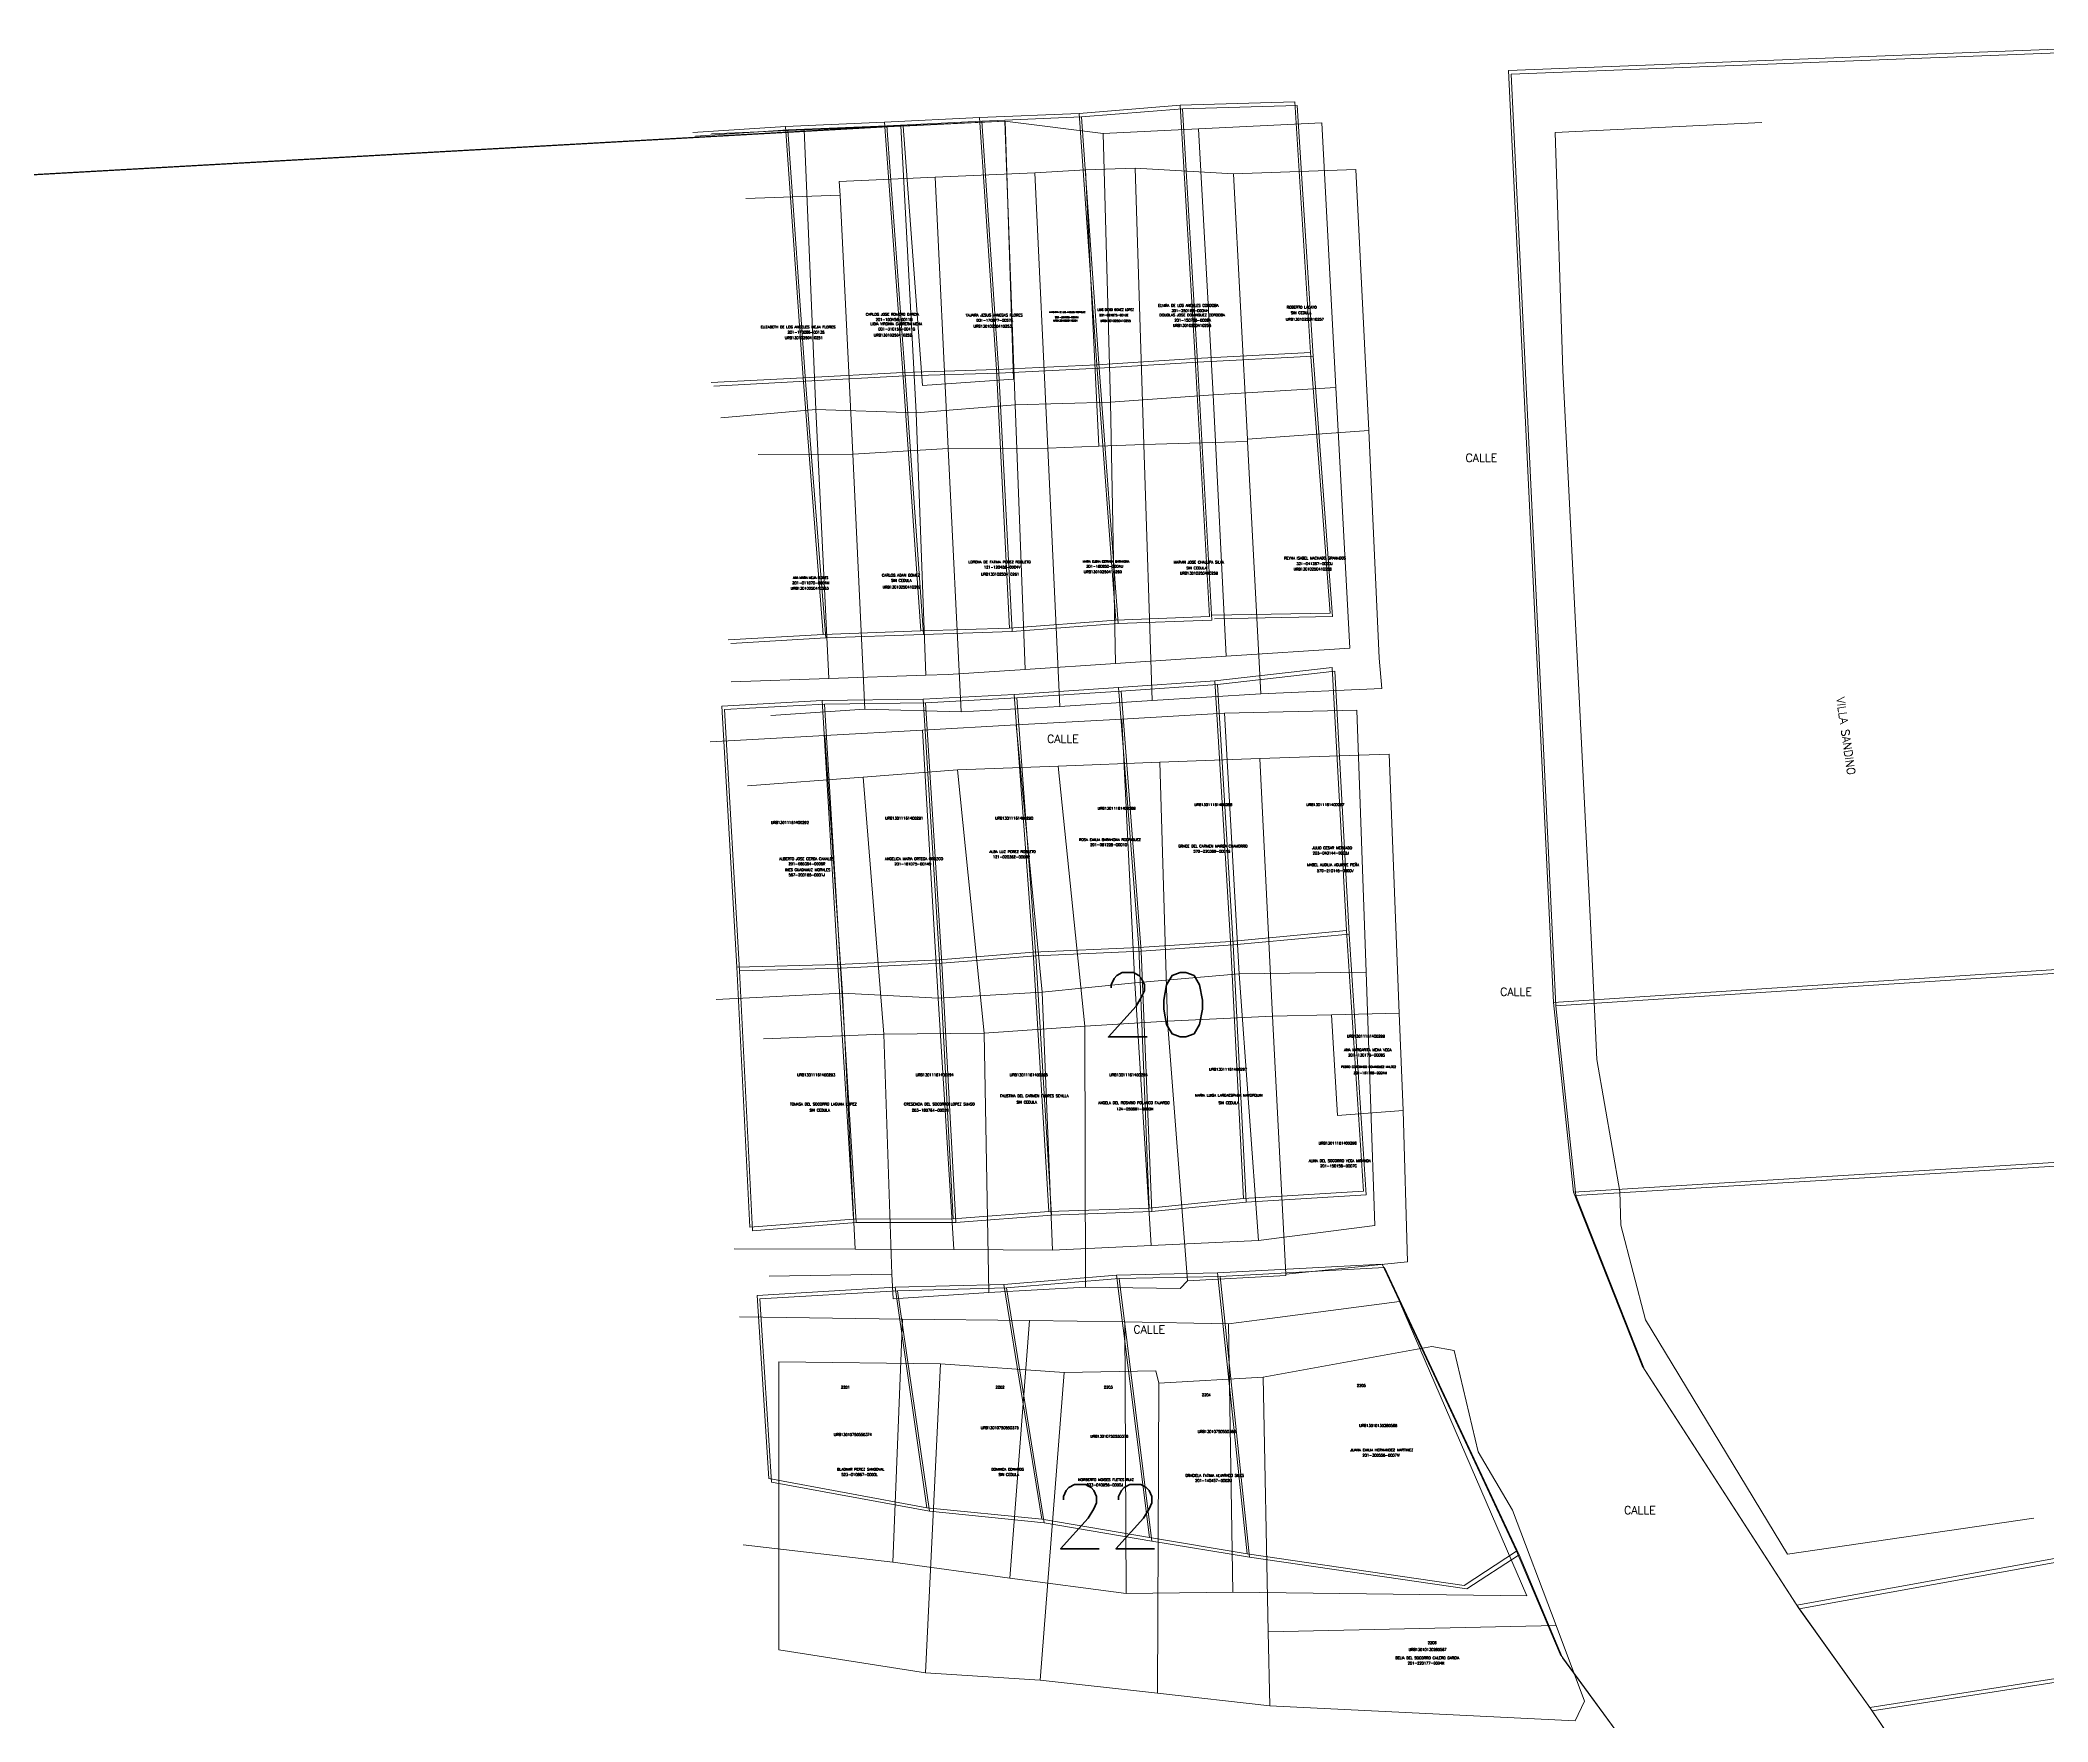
# Model space of a CAD drawing. Header units: millimetres. Extents: x 605783 to 618866, y 1302882 to 1321803.
# Drawn here: x 618182.9 to 618338.7, y 1320186.5 to 1320317 of the extents above; entities that cross this region are included whole.
import ezdxf

# ---------------------------------------------------------------- set-up
doc = ezdxf.new("R2010")
doc.units = ezdxf.units.MM
for name, color, linetype, lineweight in [('101', 3, 'Continuous', 0), ('1ER PROPIETARIO', 150, 'Continuous', 0), ('2DA CEDULA', 7, 'Continuous', 0), ('2DO PROPIETARIO', 7, 'Continuous', 0), ('486', 21, 'Continuous', 0), ('4861', 7, 'Continuous', 0), ('Nivel 2', 7, 'Continuous', 0), ('Nivel 30', 7, 'Continuous', 0), ('Nivel 6', 7, 'Continuous', 0), ('NumMZLote', 172, 'Continuous', 0)]:
    doc.layers.add(name, color=color, linetype=linetype, lineweight=lineweight)
for name, color, linetype in [('1RA CEDULA', 204, 'Continuous'), ('2', 7, 'Continuous'), ('6', 7, 'Continuous'), ('CALLE', 7, 'Continuous'), ('CVL_CUADCON_LIN', 8, 'Continuous'), ('GENERAL', 7, 'Continuous')]:
    doc.layers.add(name, color=color, linetype=linetype)
doc.styles.add('Style-Txt', font='txt_____.ttf')

msp = doc.modelspace()

# ---------------------------------------------------------------- linework, layer by layer
at = {"color": 1, "lineweight": 5}
msp.add_lwpolyline([(618257.769, 1320310.669), (618249.878, 1320310.28), (618251.369, 1320290.185), (618258.412, 1320290.679)], close=True, dxfattribs=at)
at = {"layer": '2', "color": 1, "lineweight": 5}
for p, q in [((618255.783, 1320310.961), (618248.409, 1320310.59)), ((618255.783, 1320310.961), (618263.513, 1320311.281)), ((618257.1, 1320291.414), (618255.783, 1320310.961)), ((618271.345, 1320311.908), (618263.513, 1320311.281)), ((618263.513, 1320311.281), (618264.882, 1320291.786)), ((618272.51, 1320292.259), (618271.345, 1320311.908)), ((618240.729, 1320310.27), (618233.559, 1320309.797)), ((618240.729, 1320310.27), (618248.409, 1320310.59)), ((618242.098, 1320290.774), (618240.729, 1320310.27)), ((618248.409, 1320310.59), (618249.828, 1320291.196)), ((618272.51, 1320292.259), (618264.882, 1320291.786)), ((618272.51, 1320292.259), (618281.461, 1320292.734)), ((618273.625, 1320272.253), (618272.51, 1320292.259)), ((618242.098, 1320290.774), (618234.978, 1320290.404)), ((618249.828, 1320291.196), (618242.098, 1320290.774)), ((618243.67, 1320270.871), (618242.098, 1320290.774)), ((618257.1, 1320291.414), (618249.828, 1320291.196)), ((618249.828, 1320291.196), (618251.248, 1320271.14)), ((618264.882, 1320291.786), (618257.1, 1320291.414)), ((618258.114, 1320271.357), (618257.1, 1320291.414)), ((618264.882, 1320291.786), (618266.352, 1320271.984)), ((618266.352, 1320271.984), (618258.114, 1320271.357)), ((618266.352, 1320271.984), (618273.625, 1320272.253)), ((618236.296, 1320270.449), (618243.67, 1320270.871)), ((618251.248, 1320271.14), (618243.67, 1320270.871)), ((618251.248, 1320271.14), (618258.114, 1320271.357)), ((618266.568, 1320266.741), (618274.044, 1320267.265)), ((618274.044, 1320267.265), (618275.261, 1320247.056)), ((618251.413, 1320265.846), (618243.581, 1320265.729)), ((618243.581, 1320265.729), (618244.799, 1320245.265)), ((618251.413, 1320265.846), (618258.482, 1320266.216)), ((618252.681, 1320245.637), (618251.413, 1320265.846)), ((618266.568, 1320266.741), (618258.482, 1320266.216)), ((618258.482, 1320266.216), (618259.953, 1320246.211)), ((618268.141, 1320246.584), (618266.568, 1320266.741)), ((618275.261, 1320247.056), (618268.141, 1320246.584)), ((618275.261, 1320247.056), (618284.262, 1320247.888)), ((618275.261, 1320247.056), (618276.274, 1320227.101)), ((618244.799, 1320245.265), (618236.966, 1320245.047)), ((618252.681, 1320245.637), (618244.799, 1320245.265)), ((618244.799, 1320245.265), (618246.015, 1320225.515)), ((618259.953, 1320246.211), (618252.681, 1320245.637)), ((618253.746, 1320225.53), (618252.681, 1320245.637)), ((618268.141, 1320246.584), (618259.953, 1320246.211)), ((618259.953, 1320246.211), (618261.171, 1320226.104)), ((618268.952, 1320226.374), (618268.141, 1320246.584)), ((618276.274, 1320227.101), (618268.952, 1320226.374)), ((618246.015, 1320225.515), (618253.746, 1320225.53)), ((618261.171, 1320226.104), (618253.746, 1320225.53)), ((618261.171, 1320226.104), (618268.952, 1320226.374)), ((618257.674, 1320220.447), (618249.232, 1320220.226)), ((618257.674, 1320220.447), (618266.421, 1320221.176)), ((618260.616, 1320202.226), (618257.674, 1320220.447)), ((618266.421, 1320221.176), (618274.253, 1320221.344)), ((618266.421, 1320221.176), (618268.961, 1320200.817)), ((618274.253, 1320221.344), (618276.543, 1320199.559)), ((618249.232, 1320220.226), (618251.713, 1320203.126)), ((618251.713, 1320203.126), (618260.616, 1320202.226)), ((618268.961, 1320200.817), (618260.616, 1320202.226)), ((618276.543, 1320199.559), (618268.961, 1320200.817)), ((618297.447, 1320199.753), (618300.822, 1320191.767)), ((618324.839, 1320187.639), (618365.158, 1320193.929)), ((618300.822, 1320191.767), (618312.558, 1320175.753))]:
    msp.add_line(p, q, dxfattribs=at)
for points in [[(618300.297, 1320242.319), (618296.82, 1320314.605), (618357.24, 1320316.963), (618358.886, 1320287.438), (618344.036, 1320286.696), (618346.015, 1320245.31)], [(618271.345, 1320311.908), (618280.245, 1320312.18), (618281.461, 1320292.734)], [(618281.461, 1320292.734), (618282.983, 1320272.526), (618273.828, 1320272.355)], [(618274.044, 1320267.265), (618283.146, 1320268.301), (618284.262, 1320247.888)], [(618236.966, 1320245.047), (618235.8, 1320265.306), (618243.581, 1320265.729)], [(618284.262, 1320247.888), (618285.581, 1320227.679), (618276.274, 1320227.101)], [(618301.857, 1320227.609), (618347.067, 1320230.396), (618346.015, 1320245.31), (618300.297, 1320242.319), (618301.857, 1320227.609)], [(618236.966, 1320245.047), (618237.98, 1320224.888), (618246.015, 1320225.515)], [(618319.175, 1320195.57), (618307.178, 1320214.128), (618301.857, 1320227.609)], [(618274.253, 1320221.344), (618287.018, 1320222.031), (618297.447, 1320199.753), (618293.384, 1320197.098), (618276.543, 1320199.559)], [(618251.713, 1320203.126), (618239.45, 1320205.393), (618238.552, 1320219.595), (618249.232, 1320220.226)], [(618324.839, 1320187.639), (618338.927, 1320166.691), (618343.417, 1320139.005), (618369.658, 1320140.685), (618366.573, 1320176.52)]]:
    msp.add_lwpolyline(points, dxfattribs=at)
at = {"layer": '2DO PROPIETARIO', "color": 1, "lineweight": 5, "flags": 128}
msp.add_lwpolyline([(618276.583, 1320285.835), (618276.573, 1320286.025)], dxfattribs=at)
at = {"layer": '486', "color": 1, "lineweight": 5}
for p, q in [((618276.573, 1320286.025), (618276.583, 1320285.835)), ((618269.77, 1320260.949), (618270.381, 1320240.88)), ((618278.522, 1320241.258), (618277.534, 1320261.249)), ((618248.353, 1320239.852), (618246.773, 1320259.807)), ((618256.143, 1320239.928), (618254.084, 1320260.373)), ((618263.963, 1320240.48), (618261.882, 1320260.657)), ((618270.381, 1320240.88), (618263.963, 1320240.48)), ((618278.522, 1320241.258), (618270.381, 1320240.88)), ((618270.381, 1320240.88), (618271.92, 1320220.738)), ((618283.091, 1320241.36), (618278.522, 1320241.258)), ((618278.522, 1320241.258), (618279.546, 1320221.254)), ((618288.33, 1320241.477), (618283.091, 1320241.36)), ((618283.091, 1320241.36), (618283.543, 1320233.543)), ((618248.353, 1320239.852), (618239.022, 1320239.486)), ((618248.353, 1320239.852), (618256.143, 1320239.928)), ((618248.992, 1320221.243), (618248.353, 1320239.852)), ((618256.143, 1320239.928), (618263.963, 1320240.48)), ((618256.512, 1320219.821), (618256.143, 1320239.928)), ((618263.963, 1320240.48), (618263.998, 1320220.23)), ((618283.543, 1320233.543), (618288.638, 1320233.934)), ((618251.606, 1320190.327), (618252.762, 1320214.293)), ((618260.498, 1320189.738), (618262.355, 1320213.606)), ((618269.588, 1320188.734), (618269.7, 1320212.787)), ((618277.793, 1320213.263), (618278.182, 1320193.5)), ((618278.182, 1320193.5), (618300.519, 1320193.988)), ((618278.182, 1320193.5), (618278.295, 1320187.771))]:
    msp.add_line(p, q, dxfattribs=at)
at = {"layer": '486', "color": 1, "lineweight": 5, "flags": 128}
for points in [[(618252.344, 1320306.335), (618253.368, 1320285.28)], [(618261.081, 1320285.327), (618260.089, 1320306.664)], [(618263.996, 1320306.912), (618265.048, 1320285.475)], [(618267.854, 1320307.023), (618268.536, 1320285.604)], [(618276.573, 1320286.025), (618275.487, 1320306.599)], [(618244.991, 1320304.941), (618245.95, 1320284.849)], [(618268.536, 1320285.604), (618276.583, 1320285.835)], [(618276.573, 1320286.025), (618285.989, 1320286.696)], [(618277.618, 1320266.252), (618276.583, 1320285.835)], [(618238.627, 1320284.832), (618245.95, 1320284.849)], [(618245.95, 1320284.849), (618253.368, 1320285.28)], [(618245.95, 1320284.849), (618246.894, 1320265.081)], [(618253.368, 1320285.28), (618261.081, 1320285.327)], [(618253.368, 1320285.28), (618254.363, 1320264.854)], [(618261.081, 1320285.327), (618265.048, 1320285.475)], [(618262.013, 1320265.286), (618261.081, 1320285.327)], [(618265.048, 1320285.475), (618268.536, 1320285.604)], [(618268.536, 1320285.604), (618269.169, 1320265.75)]]:
    msp.add_lwpolyline(points, dxfattribs=at)
at = {"layer": '4861', "color": 1, "lineweight": 5}
for p, q in [((618244.889, 1320306.005), (618252.344, 1320306.335)), ((618244.991, 1320304.941), (618244.889, 1320306.005)), ((618252.344, 1320306.335), (618260.089, 1320306.664)), ((618260.089, 1320306.664), (618263.996, 1320306.912)), ((618263.996, 1320306.912), (618267.854, 1320307.023)), ((618267.854, 1320307.023), (618275.487, 1320306.599)), ((618275.487, 1320306.599), (618284.983, 1320306.935)), ((618284.983, 1320306.935), (618285.989, 1320286.696)), ((618237.67, 1320304.669), (618244.991, 1320304.941)), ((618285.989, 1320286.696), (618286.796, 1320269.026)), ((618269.169, 1320265.75), (618262.013, 1320265.286)), ((618277.618, 1320266.252), (618269.169, 1320265.75)), ((618286.996, 1320266.667), (618277.618, 1320266.252)), ((618246.894, 1320265.081), (618239.605, 1320264.577)), ((618254.363, 1320264.854), (618246.894, 1320265.081)), ((618262.013, 1320265.286), (618254.363, 1320264.854)), ((618288.33, 1320241.477), (618288.638, 1320233.934)), ((618288.638, 1320233.934), (618288.987, 1320222.191)), ((618288.987, 1320222.191), (618279.546, 1320221.254)), ((618248.992, 1320221.243), (618239.463, 1320221.095)), ((618249.093, 1320219.339), (618248.992, 1320221.243)), ((618271.92, 1320220.738), (618271.346, 1320220.139)), ((618279.535, 1320221.148), (618271.92, 1320220.738)), ((618279.546, 1320221.254), (618279.535, 1320221.148)), ((618256.512, 1320219.821), (618249.093, 1320219.339)), ((618263.998, 1320220.23), (618256.512, 1320219.821)), ((618271.346, 1320220.139), (618263.998, 1320220.23)), ((618290.871, 1320215.625), (618277.793, 1320213.263)), ((618292.608, 1320215.319), (618290.871, 1320215.625)), ((618240.227, 1320214.449), (618240.208, 1320192.099)), ((618252.762, 1320214.293), (618240.227, 1320214.449)), ((618262.355, 1320213.606), (618252.762, 1320214.293)), ((618294.46, 1320207.461), (618292.608, 1320215.319)), ((618269.476, 1320213.754), (618262.355, 1320213.606)), ((618269.7, 1320212.787), (618269.476, 1320213.754)), ((618277.793, 1320213.263), (618269.7, 1320212.787)), ((618297.122, 1320202.949), (618294.46, 1320207.461)), ((618300.519, 1320193.988), (618297.122, 1320202.949)), ((618302.722, 1320188.127), (618300.519, 1320193.988)), ((618240.208, 1320192.099), (618251.606, 1320190.327)), ((618251.606, 1320190.327), (618260.498, 1320189.738)), ((618260.498, 1320189.738), (618269.588, 1320188.734)), ((618269.588, 1320188.734), (618278.295, 1320187.771)), ((618278.295, 1320187.771), (618301.981, 1320186.585)), ((618301.981, 1320186.585), (618302.722, 1320188.127))]:
    msp.add_line(p, q, dxfattribs=at)
at = {"layer": '4861', "color": 1, "lineweight": 5, "flags": 128}
for points in [[(618286.796, 1320269.026), (618286.996, 1320266.667)], [(618261.882, 1320260.657), (618269.77, 1320260.949)], [(618269.77, 1320260.949), (618277.534, 1320261.249)], [(618277.534, 1320261.249), (618287.553, 1320261.568), (618288.33, 1320241.477)], [(618237.778, 1320259.111), (618246.773, 1320259.807)], [(618246.773, 1320259.807), (618254.084, 1320260.373)], [(618254.084, 1320260.373), (618261.882, 1320260.657)]]:
    msp.add_lwpolyline(points, dxfattribs=at)
at = {"layer": '6', "color": 1, "lineweight": 5}
msp.add_lwpolyline([(618324.839, 1320187.639), (618319.175, 1320195.57), (618420.653, 1320213.943)], dxfattribs=at)
at = {"layer": 'CALLE', "color": 1, "lineweight": 5}
for p, q in [((618300.446, 1320309.789), (618316.467, 1320310.569)), ((618301.04, 1320291.337), (618300.446, 1320309.789)), ((618303.181, 1320248.46), (618303.677, 1320237.905)), ((618303.677, 1320237.905), (618305.452, 1320227.65)), ((618305.452, 1320227.65), (618305.53, 1320225.046)), ((618305.53, 1320225.046), (618307.447, 1320217.702)), ((618307.447, 1320217.702), (618318.454, 1320199.532)), ((618318.454, 1320199.532), (618337.565, 1320202.309))]:
    msp.add_line(p, q, dxfattribs=at)
at = {"layer": 'CALLE', "color": 1, "lineweight": 5, "flags": 128}
for points in [[(618301.04, 1320291.337), (618300.446, 1320309.789), (618316.467, 1320310.569)], [(618303.181, 1320248.46), (618301.04, 1320291.337)]]:
    msp.add_lwpolyline(points, dxfattribs=at)
at = {"layer": 'CVL_CUADCON_LIN', "color": 1, "lineweight": 5, "ltscale": 0.5, "const_width": 0.1, "flags": 128}
msp.add_lwpolyline([(618249.876, 1320310.329), (618124.286, 1320303.247)], dxfattribs=at)
at = {"layer": 'Nivel 2', "color": 1, "lineweight": 5}
for p, q in [((618255.977, 1320310.687), (618248.603, 1320310.316)), ((618255.977, 1320310.687), (618263.707, 1320311.007)), ((618257.294, 1320291.14), (618255.977, 1320310.687)), ((618271.539, 1320311.634), (618263.707, 1320311.007)), ((618263.707, 1320311.007), (618265.076, 1320291.512)), ((618272.704, 1320291.985), (618271.539, 1320311.634)), ((618240.923, 1320309.996), (618233.753, 1320309.523)), ((618240.923, 1320309.996), (618248.603, 1320310.316)), ((618242.292, 1320290.5), (618240.923, 1320309.996)), ((618248.603, 1320310.316), (618250.022, 1320290.922)), ((618272.704, 1320291.985), (618265.076, 1320291.512)), ((618272.704, 1320291.985), (618281.655, 1320292.46)), ((618273.819, 1320271.979), (618272.704, 1320291.985)), ((618242.292, 1320290.5), (618235.172, 1320290.13)), ((618250.022, 1320290.922), (618242.292, 1320290.5)), ((618243.864, 1320270.597), (618242.292, 1320290.5)), ((618257.294, 1320291.14), (618250.022, 1320290.922)), ((618250.022, 1320290.922), (618251.442, 1320270.866)), ((618265.076, 1320291.512), (618257.294, 1320291.14)), ((618258.308, 1320271.083), (618257.294, 1320291.14)), ((618265.076, 1320291.512), (618266.546, 1320271.71)), ((618266.546, 1320271.71), (618258.308, 1320271.083)), ((618266.546, 1320271.71), (618273.819, 1320271.979)), ((618236.49, 1320270.175), (618243.864, 1320270.597)), ((618251.442, 1320270.866), (618243.864, 1320270.597)), ((618251.442, 1320270.866), (618258.308, 1320271.083)), ((618251.607, 1320265.572), (618243.775, 1320265.455)), ((618243.775, 1320265.455), (618244.993, 1320244.991)), ((618251.607, 1320265.572), (618258.676, 1320265.942)), ((618252.875, 1320245.363), (618251.607, 1320265.572)), ((618266.762, 1320266.467), (618258.676, 1320265.942)), ((618258.676, 1320265.942), (618260.147, 1320245.937)), ((618266.762, 1320266.467), (618274.238, 1320266.991)), ((618268.335, 1320246.31), (618266.762, 1320266.467)), ((618274.238, 1320266.991), (618275.455, 1320246.782)), ((618275.455, 1320246.782), (618268.335, 1320246.31)), ((618275.455, 1320246.782), (618284.456, 1320247.614)), ((618275.455, 1320246.782), (618276.468, 1320226.827)), ((618252.875, 1320245.363), (618244.993, 1320244.991)), ((618260.147, 1320245.937), (618252.875, 1320245.363)), ((618253.94, 1320225.256), (618252.875, 1320245.363)), ((618268.335, 1320246.31), (618260.147, 1320245.937)), ((618260.147, 1320245.937), (618261.365, 1320225.83)), ((618269.146, 1320226.1), (618268.335, 1320246.31)), ((618244.993, 1320244.991), (618237.16, 1320244.773)), ((618244.993, 1320244.991), (618246.209, 1320225.241)), ((618276.468, 1320226.827), (618269.146, 1320226.1)), ((618246.209, 1320225.241), (618253.94, 1320225.256)), ((618261.365, 1320225.83), (618253.94, 1320225.256)), ((618261.365, 1320225.83), (618269.146, 1320226.1)), ((618257.868, 1320220.173), (618266.615, 1320220.902)), ((618266.615, 1320220.902), (618274.447, 1320221.07)), ((618266.615, 1320220.902), (618269.155, 1320200.543)), ((618274.447, 1320221.07), (618276.737, 1320199.285)), ((618257.868, 1320220.173), (618249.426, 1320219.952)), ((618249.426, 1320219.952), (618251.907, 1320202.852)), ((618260.81, 1320201.952), (618257.868, 1320220.173)), ((618251.907, 1320202.852), (618260.81, 1320201.952)), ((618269.155, 1320200.543), (618260.81, 1320201.952)), ((618276.737, 1320199.285), (618269.155, 1320200.543)), ((618297.641, 1320199.479), (618301.016, 1320191.493)), ((618301.016, 1320191.493), (618312.752, 1320175.479))]:
    msp.add_line(p, q, dxfattribs=at)
at = {"layer": 'Nivel 2', "color": 1, "lineweight": 5, "flags": 128}
for points in [[(618300.491, 1320242.045), (618297.014, 1320314.331), (618357.434, 1320316.689), (618359.08, 1320287.164), (618344.23, 1320286.422), (618346.209, 1320245.036)], [(618271.539, 1320311.634), (618280.439, 1320311.906), (618281.655, 1320292.46)], [(618281.655, 1320292.46), (618283.177, 1320272.252), (618274.022, 1320272.081)], [(618274.238, 1320266.991), (618283.34, 1320268.027), (618284.456, 1320247.614)], [(618237.16, 1320244.773), (618235.994, 1320265.032), (618243.775, 1320265.455)], [(618284.456, 1320247.614), (618285.775, 1320227.405), (618276.468, 1320226.827)], [(618237.16, 1320244.773), (618238.174, 1320224.614), (618246.209, 1320225.241)], [(618302.051, 1320227.335), (618347.261, 1320230.122), (618346.209, 1320245.036), (618300.491, 1320242.045), (618302.051, 1320227.335)], [(618319.369, 1320195.296), (618307.372, 1320213.854), (618302.051, 1320227.335)], [(618274.447, 1320221.07), (618287.212, 1320221.757), (618297.641, 1320199.479), (618293.578, 1320196.824), (618276.737, 1320199.285)], [(618251.907, 1320202.852), (618239.644, 1320205.119), (618238.746, 1320219.321), (618249.426, 1320219.952)], [(618325.033, 1320187.365), (618365.352, 1320193.655)], [(618325.033, 1320187.365), (618339.121, 1320166.417), (618343.611, 1320138.731), (618369.852, 1320140.411), (618366.767, 1320176.246)]]:
    msp.add_lwpolyline(points, dxfattribs=at)
at = {"layer": 'Nivel 30', "color": 1, "lineweight": 5}
for p, q in [((618249.672, 1320310.32), (618257.754, 1320310.668)), ((618257.754, 1320310.668), (618265.386, 1320309.722)), ((618258.54, 1320288.663), (618257.754, 1320310.668)), ((618235.006, 1320309.687), (618242.18, 1320309.996)), ((618242.18, 1320309.996), (618249.672, 1320310.32)), ((618243.096, 1320288.307), (618242.18, 1320309.996)), ((618250.878, 1320288.064), (618249.672, 1320310.32)), ((618265.386, 1320309.722), (618272.786, 1320310.08)), ((618265.95, 1320288.872), (618265.386, 1320309.722)), ((618272.786, 1320310.08), (618282.34, 1320310.543)), ((618273.902, 1320289.447), (618272.786, 1320310.08)), ((618282.34, 1320310.543), (618283.438, 1320290.026)), ((618258.54, 1320288.663), (618265.95, 1320288.872)), ((618265.95, 1320288.872), (618273.902, 1320289.447)), ((618266.326, 1320268.616), (618265.95, 1320288.872)), ((618283.438, 1320290.026), (618273.902, 1320289.447)), ((618274.92, 1320269.179), (618273.902, 1320289.447)), ((618283.438, 1320290.026), (618284.522, 1320269.808)), ((618235.722, 1320287.655), (618243.096, 1320288.307)), ((618244.096, 1320267.454), (618243.096, 1320288.307)), ((618243.096, 1320288.307), (618250.878, 1320288.064)), ((618250.878, 1320288.064), (618258.54, 1320288.663)), ((618250.878, 1320288.064), (618251.614, 1320267.708)), ((618258.54, 1320288.663), (618259.316, 1320268.156)), ((618266.326, 1320268.616), (618259.316, 1320268.156)), ((618274.92, 1320269.179), (618266.326, 1320268.616)), ((618284.522, 1320269.808), (618274.92, 1320269.179)), ((618244.096, 1320267.454), (618236.52, 1320267.199)), ((618251.614, 1320267.708), (618244.096, 1320267.454)), ((618253.354, 1320267.766), (618251.614, 1320267.708)), ((618259.316, 1320268.156), (618253.354, 1320267.766)), ((618258.618, 1320263.851), (618266.834, 1320264.306)), ((618266.834, 1320264.306), (618274.78, 1320264.746)), ((618267.832, 1320243.853), (618266.834, 1320264.306)), ((618274.78, 1320264.746), (618285.06, 1320264.998)), ((618275.932, 1320244.54), (618274.78, 1320264.746)), ((618285.06, 1320264.998), (618285.77, 1320244.679)), ((618234.904, 1320262.535), (618243.798, 1320263.028)), ((618243.798, 1320263.028), (618251.374, 1320263.448)), ((618245.168, 1320243.048), (618243.798, 1320263.028)), ((618251.374, 1320263.448), (618258.618, 1320263.851)), ((618251.374, 1320263.448), (618252.586, 1320242.657)), ((618260.642, 1320243.109), (618258.618, 1320263.851)), ((618267.832, 1320243.853), (618260.642, 1320243.109)), ((618275.932, 1320244.54), (618267.832, 1320243.853)), ((618267.832, 1320243.853), (618269.11, 1320223.465)), ((618275.932, 1320244.54), (618285.77, 1320244.679)), ((618275.932, 1320244.54), (618277.426, 1320223.847)), ((618285.77, 1320244.679), (618286.456, 1320225.02)), ((618235.352, 1320242.545), (618245.168, 1320243.048)), ((618245.168, 1320243.048), (618246.134, 1320223.177)), ((618252.586, 1320242.657), (618245.168, 1320243.048)), ((618260.642, 1320243.109), (618252.586, 1320242.657)), ((618252.586, 1320242.657), (618253.808, 1320223.145)), ((618260.642, 1320243.109), (618261.45, 1320223.115)), ((618286.456, 1320225.02), (618277.426, 1320223.847)), ((618269.11, 1320223.465), (618261.45, 1320223.115)), ((618277.426, 1320223.847), (618269.11, 1320223.465)), ((618246.134, 1320223.177), (618236.756, 1320223.215)), ((618253.808, 1320223.145), (618246.134, 1320223.177)), ((618261.45, 1320223.115), (618253.808, 1320223.145)), ((618278.306, 1320217.799), (618288.356, 1320219.124)), ((618288.356, 1320219.124), (618298.244, 1320196.298)), ((618237.16, 1320217.936), (618249.814, 1320217.757)), ((618249.076, 1320198.908), (618249.814, 1320217.757)), ((618249.814, 1320217.757), (618259.668, 1320217.657)), ((618259.668, 1320217.657), (618258.15, 1320197.672)), ((618259.668, 1320217.657), (618267.048, 1320217.542)), ((618267.048, 1320217.542), (618275.11, 1320217.378)), ((618267.048, 1320217.542), (618267.154, 1320196.475)), ((618275.11, 1320217.378), (618278.306, 1320217.799)), ((618275.11, 1320217.378), (618275.434, 1320196.588)), ((618249.076, 1320198.908), (618237.462, 1320200.246)), ((618258.15, 1320197.672), (618249.076, 1320198.908)), ((618267.154, 1320196.475), (618258.15, 1320197.672)), ((618275.434, 1320196.588), (618267.154, 1320196.475)), ((618298.244, 1320196.298), (618275.434, 1320196.588))]:
    msp.add_line(p, q, dxfattribs=at)
at = {"layer": 'Nivel 6', "color": 1, "lineweight": 5, "flags": 128}
msp.add_lwpolyline([(618325.033, 1320187.365), (618319.369, 1320195.296), (618420.847, 1320213.669)], dxfattribs=at)

# ---------------------------------------------------------------- texts
at = {"layer": '101', "color": 1, "lineweight": 5, "attachment_point": 5, "line_spacing_factor": 0.722892, "style": 'Style-Txt'}
for s, insert, char_height in [('URB13010250410254', (618262.457, 1320295.207), 0.128), ('URB13010250410255', (618266.338, 1320295.191), 0.16), ('URB13010250410257', (618281.026, 1320295.311), 0.2), ('URB13010250410251', (618242.161, 1320293.879), 0.2), ('URB13010250410252', (618249.065, 1320294.08), 0.2), ('URB13010250410253', (618256.799, 1320294.77), 0.2), ('URB13010250410256', (618272.269, 1320294.83), 0.2), ('URB13010250410261', (618257.381, 1320275.538), 0.2), ('URB13010250410260', (618265.356, 1320275.723), 0.2), ('URB13010250410259', (618272.809, 1320275.613), 0.2), ('URB13010250410258', (618281.627, 1320275.933), 0.2), ('URB13010250410263', (618242.612, 1320274.441), 0.2), ('URB13010250410262', (618249.749, 1320274.539), 0.2), ('URB13011161400288', (618273.917, 1320257.659), 0.2), ('URB13011161400287', (618282.613, 1320257.659), 0.2), ('URB13011161400292', (618241.081, 1320256.276), 0.2), ('URB13011161400291', (618249.944, 1320256.609), 0.2), ('URB13011161400290', (618258.474, 1320256.609), 0.2), ('URB13011161400289', (618266.42, 1320257.376), 0.2), ('URB13011161400299', (618285.762, 1320239.7), 0.2), ('URB13011161400293', (618243.114, 1320236.701), 0.2), ('URB13011161400294', (618252.31, 1320236.701), 0.2), ('URB13011161400295', (618259.607, 1320236.701), 0.2), ('URB13011161400296', (618267.337, 1320236.701), 0.2), ('URB13011161400297', (618275.067, 1320237.134), 0.2), ('URB13011161400298', (618283.563, 1320231.404), 0.2), ('URB13010750550375', (618257.358, 1320209.33), 0.2), ('URB13010130280566', (618286.712, 1320209.496), 0.2), ('URB13010750550374', (618245.963, 1320208.797), 0.2), ('URB13010750550376', (618265.854, 1320208.663), 0.2), ('URB13010750550388', (618274.184, 1320209.03), 0.2), ('URB13010130280567', (618290.544, 1320192.121), 0.2)]:
    msp.add_mtext(s, dxfattribs=dict(at, insert=insert, char_height=char_height))
at = {"layer": '1ER PROPIETARIO', "color": 1, "lineweight": 5, "attachment_point": 5, "line_spacing_factor": 0.722892, "style": 'Style-Txt'}
for s, insert, char_height in [('CARLOS JOSE ROMERO GARCIA', (618249.03, 1320295.693), 0.2), ('YAJAIRA JESUS VANEGAS FLORES', (618256.925, 1320295.633), 0.2), ('MARGARITA DE LOS ANGELES RODRIGUEZ', (618262.596, 1320295.867), 0.1024), ('LUIS DIEGO GOMEZ LOPEZ', (618266.351, 1320296.056), 0.16), ('ELVIRA DE LOS ANGELES CORDOBA', (618271.984, 1320296.384), 0.2), ('ROBERTO LACAYO', (618280.78, 1320296.244), 0.2), ('ELIZABETH DE LOS ANGELES MEJIA FLORES', (618241.706, 1320294.711), 0.2), ('LORENA DE FATIMA PEREZ ROBLETO', (618257.345, 1320276.486), 0.2), ('MARIA ELENA ESTRADA BARAHONA ', (618265.607, 1320276.516), 0.16), ('MARVIN JOSE CHALUPA SILVA', (618272.795, 1320276.466), 0.2), ('REYNA ISABEL MACHADO GRANADOS', (618281.813, 1320276.787), 0.2), ('ANA MARIA MEJIA FLORES', (618242.688, 1320275.268), 0.16), ('CARLOS ADAN GOMEZ', (618249.694, 1320275.453), 0.20529), ('ROSA EMILIA BARAHONA RODRIGUEZ', (618265.898, 1320254.947), 0.2), ('ALBERTO JOSE CERDA CANALES', (618242.375, 1320253.464), 0.2), ('ANGELICA MARIA ORTEGA OROZCO', (618250.705, 1320253.464), 0.2), ('ALBA LUZ PEREZ ROBLETO', (618258.352, 1320254.014), 0.2), ('GRACE DEL CARMEN MAIREA CHAMORRO', (618273.895, 1320254.447), 0.2), ('JULIO CESAR MERCADO', (618283.133, 1320254.306), 0.2), ('ANA MARGARITA MENA VEGA', (618285.906, 1320238.638), 0.2), ('TOMASA DEL SOCORRO LAGUNA LOPEZ', (618243.675, 1320234.439), 0.2), ('CRESENCIA DEL SOCORRO LOPEZ SUASO', (618252.671, 1320234.439), 0.2), ('FAUSTINA DEL CARMEN FLORES SEVILLA', (618260.034, 1320235.072), 0.2), ('ANGELA DEL ROSARIO POLANCO FAJARDO', (618267.764, 1320234.539), 0.2), ('MARIA LUISA LARGAESPADA MAYORQUIN', (618275.128, 1320235.106), 0.2), ('ALINA DEL SOCORRO VEGA MIRANDA', (618283.724, 1320230.041), 0.2), ('JUANA EMILIA HERNANDEZ MARTINEZ', (618286.989, 1320207.601), 0.2), ('BLADIMIR PEREZ SANDOVAL', (618246.573, 1320206.102), 0.2), ('DOMINGA EDWARDS', (618257.968, 1320206.102), 0.2), ('NORBERTO MOISES FLETES RUIZ', (618265.599, 1320205.302), 0.2), ('GRACIELA FATIMA ALVARADO SILES', (618274.028, 1320205.635), 0.2), ('BELIA DEL SOCORRO CALERO GARCIA', (618290.521, 1320191.475), 0.2)]:
    msp.add_mtext(s, dxfattribs=dict(at, insert=insert, char_height=char_height))
at = {"layer": '1RA CEDULA', "color": 1, "lineweight": 5, "attachment_point": 5, "line_spacing_factor": 0.722892, "style": 'Style-Txt'}
for s, insert, char_height in [('201-100456-0011B', (618249.162, 1320295.29), 0.2), ('001-170877-0057A', (618256.957, 1320295.229), 0.2), ('201-301068-0001H', (618262.553, 1320295.47), 0.128), ('201-061075-0012E', (618266.208, 1320295.631), 0.16), ('201-250165-0004H', (618272.116, 1320295.981), 0.2), ('SIN CEDULA', (618280.735, 1320295.817), 0.2), ('201-170286-0013S', (618242.329, 1320294.308), 0.2), ('321-041267-0000J', (618281.77, 1320276.358), 0.2), ('201-011070-0004M', (618242.705, 1320274.865), 0.2), ('SIN CEDULA', (618249.734, 1320275.053), 0.2), ('121-120458-0004V', (618257.544, 1320276.083), 0.2), ('201-180850-0004U', (618265.499, 1320276.148), 0.2), ('SIN CEDULA', (618272.619, 1320276.019), 0.2), ('201-081228-0001Q', (618265.806, 1320254.544), 0.2), ('201-080364-0006R', (618242.4, 1320253.07), 0.2), ('201-161075-0014D', (618250.612, 1320253.061), 0.2), ('121-020362-0000R', (618258.259, 1320253.611), 0.2), ('570-220369-0001G', (618273.802, 1320254.044), 0.2), ('203-040144-0002J', (618283.04, 1320253.902), 0.2), ('201-130173-0008S', (618285.814, 1320238.234), 0.2), ('SIN CEDULA', (618259.444, 1320234.579), 0.2), ('SIN CEDULA', (618275.114, 1320234.539), 0.2), ('SIN CEDULA', (618243.393, 1320233.958), 0.2), ('203-180764-0002U', (618251.969, 1320233.958), 0.2), ('124-050861-0000N', (618267.84, 1320234.058), 0.2), ('201-150158-0007C', (618283.631, 1320229.638), 0.2), ('201-300556-0007W', (618286.93, 1320207.198), 0.2), ('523-010867-0000L', (618246.481, 1320205.698), 0.2), ('SIN CEDULA', (618258.06, 1320205.698), 0.2), ('523-040956-0000J', (618265.506, 1320204.899), 0.2), ('201-140457-0002U', (618273.936, 1320205.232), 0.2), ('201-220177-0004K', (618290.428, 1320191.071), 0.2)]:
    msp.add_mtext(s, dxfattribs=dict(at, insert=insert, char_height=char_height))
at = {"layer": '2DA CEDULA', "color": 1, "lineweight": 5, "attachment_point": 5, "line_spacing_factor": 0.722892, "style": 'Style-Txt'}
for s, insert, char_height in [('201-150766-0009A', (618272.316, 1320295.239), 0.2), ('001-310156-0041G', (618249.362, 1320294.548), 0.2), ('567-200165-0001J', (618242.383, 1320252.215), 0.2), ('570-210145-0000V', (618283.379, 1320252.537), 0.2), ('201-161168-0004M', (618286.103, 1320236.855), 0.18)]:
    msp.add_mtext(s, dxfattribs=dict(at, insert=insert, char_height=char_height))
at = {"layer": '2DO PROPIETARIO', "color": 1, "lineweight": 5, "attachment_point": 5, "line_spacing_factor": 0.722892, "style": 'Style-Txt'}
for s, insert, char_height in [('LIDIA VIRGINIA CABRERA MENA', (618249.33, 1320294.952), 0.2), ('DOUGLAS JOSE DOMINGUEZ CORDOBA', (618272.284, 1320295.643), 0.2), ('MABEL AUDILIA AGUIRRE PEÑA', (618283.214, 1320252.995), 0.2), ('INES GUADAMUZ MORALES', (618242.465, 1320252.612), 0.2), ('PEDRO CORONADO DOMINGUEZ MALTEZ', (618285.967, 1320237.325), 0.162)]:
    msp.add_mtext(s, dxfattribs=dict(at, insert=insert, char_height=char_height))
at = {"layer": 'CALLE', "color": 1, "lineweight": 5, "char_height": 0.625, "attachment_point": 5, "line_spacing_factor": 0.722892, "style": 'Style-Txt'}
for insert in [(618294.718, 1320284.567), (618262.256, 1320262.765), (618297.402, 1320243.15), (618268.949, 1320216.957), (618307.015, 1320202.934)]:
    msp.add_mtext('CALLE', dxfattribs=dict(at, insert=insert))
at = {"layer": 'GENERAL', "color": 1, "lineweight": 5, "insert": (618322.993, 1320262.988), "char_height": 0.625, "attachment_point": 5, "rotation": 278.08938, "line_spacing_factor": 0.722892, "style": 'Style-Txt'}
msp.add_mtext('VILLA SANDINO', dxfattribs=at)
at = {"layer": 'NumMZLote', "color": 1, "lineweight": 5, "attachment_point": 5, "line_spacing_factor": 0.722892, "style": 'Style-Txt'}
for s, insert, char_height in [('20', (618269.435, 1320242.151), 5), ('2201', (618245.386, 1320212.474), 0.2), ('2202', (618257.381, 1320212.474), 0.2), ('2203', (618265.777, 1320212.474), 0.2), ('2205', (618285.402, 1320212.607), 0.2), ('2204', (618273.374, 1320211.874), 0.2), ('22', (618265.721, 1320202.439), 5), ('22', (618265.721, 1320202.439), 5), ('2206', (618290.899, 1320192.649), 0.2)]:
    msp.add_mtext(s, dxfattribs=dict(at, insert=insert, char_height=char_height))

doc.saveas('drawing.dxf')
